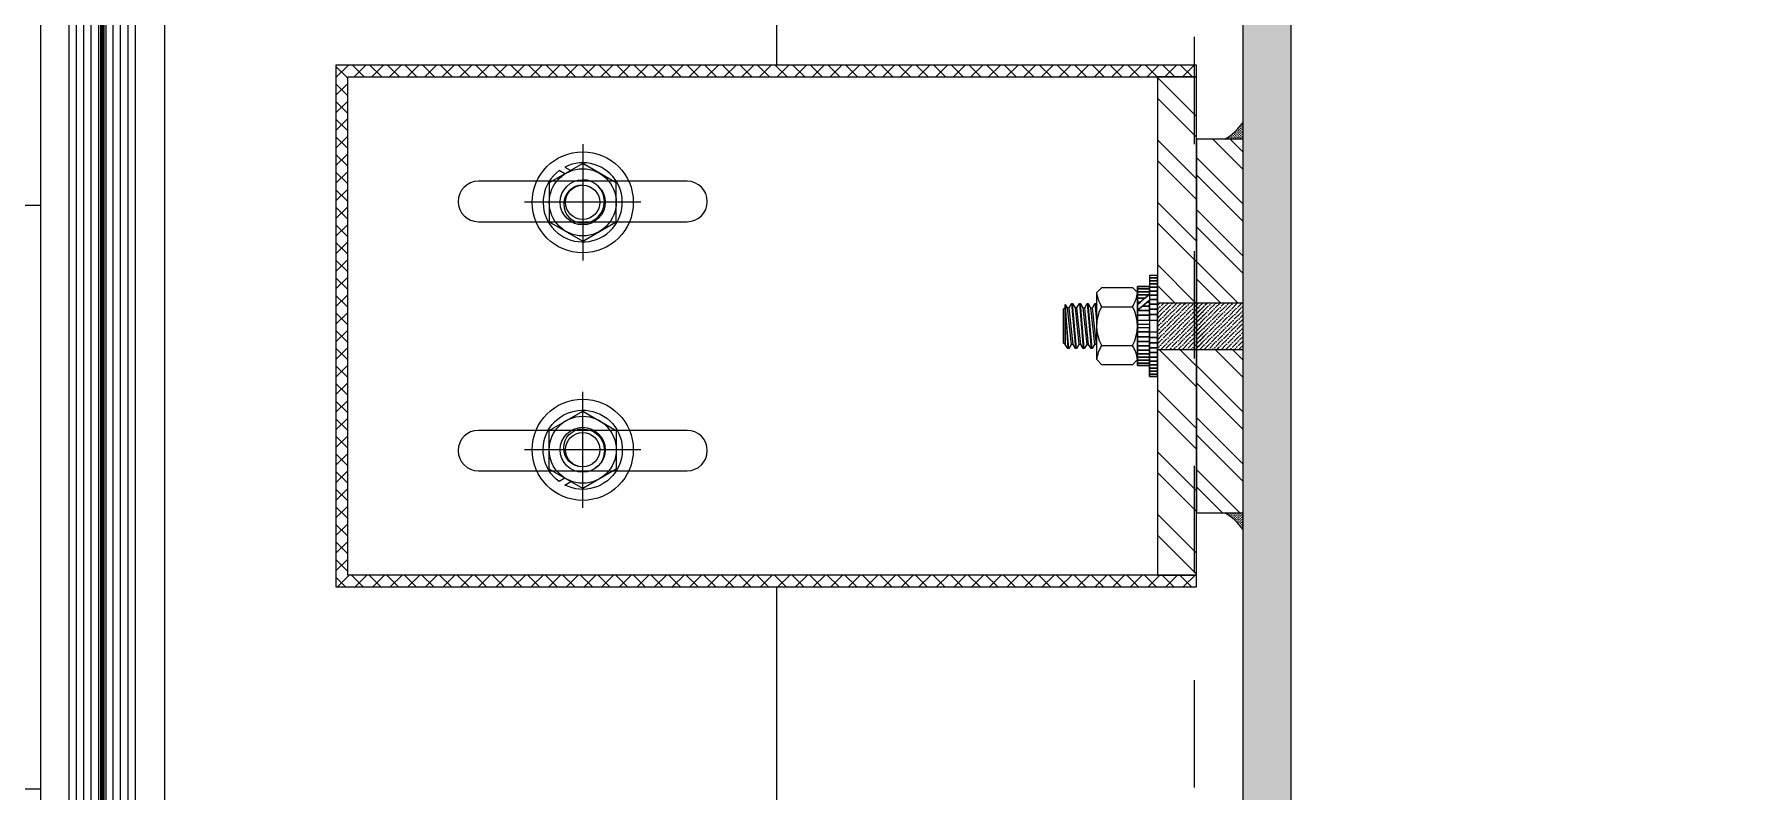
# Model space of a CAD drawing. Header units: millimetres. Extents: x -101 to 3415, y -52 to 1366.
# Drawn here: x 226.259 to 227.843, y 128.765 to 129.471 of the extents above; entities that cross this region are included whole.
import ezdxf

# ---------------------------------------------------------------- set-up
doc = ezdxf.new("R2010")
doc.units = ezdxf.units.MM
doc.set_wipeout_variables(frame=1)
doc.linetypes.add('OCULTA2', pattern=[0.30000000000000004, 0.2, -0.1])
doc.layers.add('00_ARQ', color=8, linetype='Continuous')
doc.layers.add('A-ESTRUCTURA', color=6, linetype='Continuous')

# ---------------------------------------------------------------- blocks, each defined once
blk = doc.blocks.new('A$C4DC86443')
at = {"layer": 'A-ESTRUCTURA', "color": 8, "linetype": 'OCULTA2', "ltscale": 0.1}
blk.add_lwpolyline([(0.004850000000004684, -0.3530000000000101), (0.004850000000004684, -0.05300000000001009), (0.0148500000000098, -0.05300000000001009), (0.0148500000000098, -0.3530000000000101)], close=True, dxfattribs=at)

msp = doc.modelspace()

# ---------------------------------------------------------------- hatches: boundary and pattern name
at = {"layer": '00_ARQ'}
h = msp.add_hatch(dxfattribs=at)
h.set_pattern_fill('PLASTI', color=9, scale=0.2286459215875386)
h.set_pattern_definition([(0, (-3488.395460651146, -6.623347380706074), (0, 1.451901602080869), []), (0, (-3488.395460651146, -6.441859680445821), (0, 1.451901602080869), []), (0, (-3488.395460651146, -6.260371980186391), (0, 1.451901602080869), []), (0, (-3488.395460651146, -5.715908879404809), (0, 1.451901602080869), [])])
edge = h.paths.add_edge_path()
edge.add_line((226.264863185037, 169.1230504401843), (226.2648633632448, 80.53740597466133))
edge.add_line((226.2648633632448, 80.53740597466133), (213.917933543058, 80.53740597434918))
edge.add_line((213.917933543058, 80.53740597434918), (213.9179334248256, 179.9983814496445))
edge.add_line((213.9179334248256, 179.9983814496445), (255.1870279724881, 179.9983814496445))
edge.add_line((255.1870279724881, 179.9983814496445), (255.1870279724881, 163.5358751338373))
edge.add_line((255.1870279724881, 163.5358751338373), (242.2387789263361, 163.535875095341))
edge.add_line((242.2387789263361, 163.535875095341), (242.2387789263361, 175.3340046492597))
edge.add_line((242.2387789263361, 175.3340046492597), (234.0075257491843, 175.3340046492588))
edge.add_line((234.0075257491843, 175.3340046492588), (234.0075257491843, 163.535875095341))
edge.add_line((234.0075257491843, 163.535875095341), (227.23491947146, 163.5358742858918))
edge.add_line((227.23491947146, 163.5358742858918), (227.2349194471125, 163.7409483788618))
edge.add_line((227.2349194471125, 163.7409483788618), (226.9508009497627, 163.7409483788972))
edge.add_line((226.9508009497627, 163.7409483788972), (226.9508009497627, 169.1157337706937))
edge.add_line((226.9508009497627, 169.1157337706937), (227.002392721976, 169.1157337706937))
edge.add_arc((227.0023927219756, 169.1111608522638), 0.004572918429943229, 38.45059877829539, 89.99999999501449, ccw=False)
edge.add_line((227.0059739783809, 169.1140044741666), (227.1182459832772, 168.9099982576534))
edge.add_arc((227.1212533024272, 168.9116532942308), 0.003432654154160998, 208.8255805424185, 279.6250182301404)
edge.add_line((227.1218272396837, 168.9082689611255), (227.1886321916629, 168.9082689611255))
edge.add_line((227.1886321916629, 168.9082689611255), (227.1886321916629, 168.9155856306161))
edge.add_line((227.1886321916629, 168.9155856306161), (227.1253602710277, 168.9155856306161))
edge.add_arc((227.1253602710269, 168.9201585490485), 0.004572918432387496, 218.450598806381, 270.00000000997096, ccw=False)
edge.add_line((227.1217790146211, 168.9173149271424), (227.0095070097232, 169.1213211436581))
edge.add_arc((227.0064996905765, 169.119666107083), 0.003432654150171312, 28.82558053358185, 99.62501824054763)
edge.add_line((227.00592575332, 169.1230504401843), (226.264863185037, 169.1230504396803))
h = msp.add_hatch(dxfattribs=at)
h.set_pattern_fill('ANSI37', color=9, scale=0.003658334745314089, style=0)
h.set_pattern_definition([(135, (380.0747365390946, 132.6966459725837), (0.0082131957473817, 0.008213195747381698), []), (44.99999999999999, (380.0747365390946, 132.6966459725837), (0.008213195747381705, -0.008213195747381698), [])])
h.paths.add_polyline_path([(227.3423570905195, 128.9667863614877), (226.5512278571439, 128.9667864356603), (226.5512278571439, 129.4313949483158), (227.3423570905195, 129.4313948741424), (227.3423570905195, 129.4423698783783), (226.540252852908, 129.4423699525518), (226.540252852908, 128.9558114314244), (227.3423570905195, 128.955811357251)])
h = msp.add_hatch(dxfattribs=at)
h.set_pattern_fill('ANSI32', color=9, scale=0.1097500423594233, style=0)
h.set_pattern_definition([(135, (413.1507298402465, 116.0439295978184), (0.02910187469544715, 0.02910187469544714), []), (135, (413.1313285904835, 116.0439295978184), (0.02910187469544715, 0.02910187469544714), [])])
h.paths.add_polyline_path([(227.3423570905195, 129.4081644485098), (227.3423570905195, 129.4313948741423), (227.3060023889889, 129.4313948741423), (227.3060023889889, 129.22085770955), (227.3423570905195, 129.22085770955)])
h.paths.add_polyline_path([(227.3423570905195, 129.1773235260807), (227.3060023889889, 129.1773235260807), (227.3060023889889, 128.9667863614876), (227.3423570905195, 128.9667863614876)])
h = msp.add_hatch(dxfattribs=at)
h.set_pattern_fill('CROSS', color=9, scale=0.004572918431642634, style=0)
h.set_pattern_definition([(180, (404.2459032723763, 140.1617248011453), (-0.001143229607910659, -0.001143229607910658), [0.0005716148039553293, -0.001714844411865989]), (270, (404.2456174649728, 140.1620106085471), (0.001143229607910659, -0.001143229607910658), [0.0005716148039553291, -0.001714844411865987])])
edge = h.paths.add_edge_path()
edge.add_line((227.3859141385803, 129.3733188100607), (227.3689753547966, 129.3733188100607))
edge.add_ellipse((227.3405983181647, 129.4209986169475), major_axis=(-0.03923404256973564, 0.03923404256973564), ratio=0.9999999999769187, start_angle=165.7593469644636, end_angle=189.7575267946507)
edge.add_line((227.3859141385803, 129.3889814869569), (227.3859141385803, 129.3733188100607))
h = msp.add_hatch(dxfattribs=at)
h.set_pattern_fill('ANSI32', color=9, scale=0.0914583686328527, style=0)
h.set_pattern_definition([(135, (404.2459032723763, 118.2364564344846), (0.02425156224620593, 0.02425156224620593), []), (135, (404.2297355642387, 118.2364564344846), (0.02425156224620593, 0.02425156224620593), [])])
h.paths.add_polyline_path([(227.3859141385803, 129.3733188100607), (227.3423570905195, 129.3733188100607), (227.3423570905195, 129.22085770955), (227.3859141385803, 129.22085770955)])
h.paths.add_polyline_path([(227.3859141385803, 129.1773235260807), (227.3423570905195, 129.1773235260807), (227.3423570905195, 129.0248624255692), (227.3859141385803, 129.0248624255692)])
h = msp.add_hatch(dxfattribs=at)
h.set_pattern_fill('ANSI36', color=9, scale=0.02286459215821317, angle=90, style=0)
h.set_pattern_definition([(44.99999999999999, (398.205017452465, 99.4077723330109), (0.005557649681422194, 0.001515722640387871), [0.007145185049441615, -0.001429037009888323, 0, -0.001429037009888323])])
h.paths.add_polyline_path([(227.3495594370481, 129.1773235260807), (227.3495594370481, 129.22085770955), (227.3060023889889, 129.22085770955), (227.3060023889889, 129.1773235260807)])
h = msp.add_hatch(dxfattribs=at)
h.set_pattern_fill('ANSI36', color=9, scale=0.02286459215821317, angle=90, style=0)
h.set_pattern_definition([(44.99999999999999, (398.1686627509345, 99.4077723330109), (0.005557649681422194, 0.001515722640387871), [0.007145185049441615, -0.001429037009888323, 0, -0.001429037009888323])])
h.paths.add_polyline_path([(227.3859141385803, 129.1773235260807), (227.3859141385803, 129.22085770955), (227.3423570905195, 129.22085770955), (227.3423570905195, 129.1773235260807)])
h = msp.add_hatch(dxfattribs=at)
h.set_pattern_fill('CROSS', color=9, scale=0.004572918431642634, style=0)
h.set_pattern_definition([(180, (404.2459032723763, 118.2364564344846), (-0.001143229607910659, 0.001143229607910658), [0.0005716148039553293, -0.001714844411865989]), (90, (404.2456174649728, 118.2361706270828), (0.001143229607910659, 0.001143229607910658), [0.0005716148039553291, -0.001714844411865987])])
edge = h.paths.add_edge_path()
edge.add_line((227.3859141385803, 129.009199748673), (227.3859141385803, 129.0248624255692))
edge.add_line((227.3859141385803, 129.0248624255692), (227.3689753547966, 129.0248624255692))
edge.add_ellipse((227.3405983181647, 128.9771826186832), major_axis=(0.03923404256973564, 0.03923404256973564), ratio=0.9999999999769187, start_angle=350.24247320534926, end_angle=374.24065303553647, ccw=False)

# ---------------------------------------------------------------- linework, layer by layer
at = {"layer": '00_ARQ', "color": 9}
for p, q in [((227.3060023889889, 129.2208577095501), (227.3859141385803, 129.2208577095501)), ((227.3060023889889, 129.17732352608), (227.3859141385803, 129.17732352608))]:
    msp.add_line(p, q, dxfattribs=at)
for points in [[(226.264863185037, 169.1230504401843), (226.2648633632448, 80.53740597466133)], [(226.3808294030013, 127.7505987841591), (226.380829403003, 130.6185254744415), (226.9508009497989, 130.6185254744415), (226.9508009497989, 129.4423699525559)], [(226.2914715087929, 127.7505987841591), (226.2914715087929, 130.5821707980005), (226.3189090109687, 130.5821707980005), (226.3189090109687, 127.7505987841591)], [(226.2983308843368, 127.7505987841591), (226.2983308843368, 130.5821707980005)], [(226.3051902598808, 127.7505987841591), (226.3051902598808, 130.5821707980005)], [(226.3120496354247, 127.7505987841591), (226.3120496354263, 130.5821707980005)], [(226.3532973491598, 127.7505987841591), (226.3532973491615, 130.5821707980005), (226.3258598469857, 130.5821707980005), (226.3258598469857, 127.7505987841591)], [(226.3327192225313, 127.7505987841591), (226.3327192225313, 130.5821707980005)], [(226.3395785980736, 127.7505987841591), (226.3395785980736, 130.5821707980005)], [(226.3464379736175, 127.7505987841591), (226.3464379736191, 130.5821707980005)], [(226.7702863519791, 129.368583847082), (226.7702863519791, 129.2603300636326)], [(226.8244132437037, 129.3144569553573), (226.716159460256, 129.3144569553573)], [(227.2201151497194, 129.2192974122565), (227.2223837459718, 129.1780979585783)], [(227.2232911844734, 129.1780979585783), (227.2201151497194, 129.2192974122565)], [(227.2260134999782, 129.2200832770518), (227.2296432539814, 129.1780979585783)], [(227.230550692483, 129.1780979585783), (227.2269209384782, 129.2200832770518)], [(227.2332730079862, 129.2200832770518), (227.2369027619926, 129.1780979585783)], [(227.2378102004942, 129.1780979585783), (227.2341804464894, 129.2200832770518)], [(227.2405325159974, 129.2200832770518), (227.2441622700038, 129.1780979585783)], [(227.2450697085038, 129.1780979585783), (227.241439954499, 129.2200832770518)], [(227.2494217835567, 129.1815620505922), (227.2491531817594, 129.1820272825507), (227.2455234277546, 129.2161539530785), (227.247792024007, 129.2200832770518), (227.2486994625102, 129.2200832770518), (227.2494217835567, 129.218832180298)], [(227.247792024007, 129.2200832770518), (227.2494217835567, 129.2012318690567)], [(227.2494217835567, 129.2117281986747), (227.2486994625102, 129.2200832770518)], [(227.2542572775271, 129.217136926996), (227.2826987066391, 129.217136926996)], [(227.2237449037242, 129.2161539530785), (227.221930026721, 129.2161539530785)], [(227.2310044117338, 129.2161539530785), (227.2291895347322, 129.2161539530785)], [(227.2364490427418, 129.2161539530785), (227.238263919745, 129.2161539530785)], [(227.2437085507514, 129.2161539530785), (227.2455234277546, 129.2161539530785)], [(227.227374657729, 129.1820272825507), (227.2255597807258, 129.1820272825507)], [(227.2346341657402, 129.1820272825507), (227.232819288737, 129.1820272825507)], [(227.2400787967482, 129.1820272825507), (227.2418936737498, 129.1820272825507)], [(227.2491531817594, 129.1820272825507), (227.2473383047578, 129.1820272825507)], [(227.2542572775271, 129.1810443086341), (227.2826987066391, 129.1810443086341)], [(226.7702863519791, 129.0295975368942), (226.7702863519791, 129.1378513203436)], [(226.8244132437037, 129.0837244286189), (226.716159460256, 129.0837244286189)], [(226.9508009497989, 128.9558114135661), (226.9508009504693, 127.7505211441212)]]:
    msp.add_lwpolyline(points, dxfattribs=at)
at = {"layer": '00_ARQ', "color": 9, "const_width": 0.004572918431750771}
msp.add_lwpolyline([(226.3224731205188, 127.7505987841591), (226.3224731205204, 130.5788756051004)], dxfattribs=at)
at = {"layer": '00_ARQ', "color": 9}
for points in [[(227.3423570905195, 128.9667863614877), (226.5512278571439, 128.9667864356603), (226.5512278571439, 129.4313949483158), (227.3423570905195, 129.4313948741424), (227.3423570905195, 129.4423698783783), (226.540252852908, 129.4423699525518), (226.540252852908, 128.9558114314244), (227.3423570905195, 128.955811357251)], [(226.5512278571439, 129.4313949483158), (227.3060023889889, 129.4313948741424), (227.3060023889889, 128.9667863614877), (226.5512278571439, 128.9667864356603)], [(227.3423570905195, 129.4313948741424), (227.3060023889889, 129.4313948741424), (227.3060023889889, 128.9667863614877), (227.3423570905195, 128.9667863614877)], [(227.3423570905195, 129.0248624255693), (227.3859141385803, 129.0248624255693), (227.3859141385803, 129.3733188100608), (227.3423570905195, 129.3733188100608)], [(226.7702863519791, 129.3505495737193), (226.7390292275891, 129.3325032645383), (226.7390292275891, 129.2964106461763), (226.7702863519791, 129.2783643369953), (226.8015434763705, 129.2964106461763), (226.8015434763705, 129.3325032645383)], [(227.2826987066391, 129.1629979994522), (227.2542572775271, 129.1629979994522), (227.2494217835567, 129.1678334934243), (227.2494217835567, 129.2303477422049), (227.2542572775271, 129.2351832361771), (227.2826987066391, 129.2351832361771), (227.2875342006096, 129.2303477422049), (227.2875342006096, 129.1678334934243)], [(227.2875342006096, 129.1621943832341), (227.2875342006096, 129.235986852396), (227.2984525006572, 129.235986852396), (227.2984525006572, 129.2286103271284), (227.2875342006096, 129.2192542267435), (227.2875342006096, 129.2138221592486), (227.2984525006572, 129.2231782596327), (227.2984525006572, 129.1621943832341)], [(227.2984525006572, 129.235986852396), (227.2875342006096, 129.235986852396), (227.2875342006096, 129.2336638098322), (227.2984525006572, 129.2336638098322)], [(227.2984525006572, 129.2336638098322), (227.2875342006096, 129.2336638098322), (227.2875342006096, 129.2310503869486), (227.2984525006572, 129.2310503869486)], [(227.2984525006572, 129.2462483818491), (227.2984525006572, 129.151932853781), (227.3060023889889, 129.151932853781), (227.3060023889889, 129.2462483818491)], [(227.2984525006572, 129.2439253392861), (227.3060023889889, 129.2439253392861), (227.3060023889889, 129.2462483818491), (227.2984525006572, 129.2462483818491)], [(227.2984525006572, 129.2413119164025), (227.3060023889889, 129.2413119164025), (227.3060023889889, 129.2439253392861), (227.2984525006572, 129.2439253392861)], [(227.2984525006572, 129.2384081131983), (227.3060023889889, 129.2384081131983), (227.3060023889889, 129.2413119164025), (227.2984525006572, 129.2413119164025)], [(227.2984525006572, 129.2352139296736), (227.3060023889889, 129.2352139296736), (227.3060023889889, 129.2384081131983), (227.2984525006572, 129.2384081131983)], [(227.2984525006572, 129.2317293658291), (227.3060023889889, 129.2317293658291), (227.3060023889889, 129.2352139296736), (227.2984525006572, 129.2352139296736)], [(227.2201151497194, 129.2192974122565), (227.221930026721, 129.2161539530785), (227.2255597807258, 129.1820272825507), (227.2232911844734, 129.1780979585783), (227.2223837459718, 129.1780979585783), (227.2201151497194, 129.1820272825507)], [(227.230550692483, 129.1780979585783), (227.2296432539814, 129.1780979585783), (227.227374657729, 129.1820272825507), (227.2237449037242, 129.2161539530785), (227.2260134999782, 129.2200832770518), (227.2269209384782, 129.2200832770518), (227.2291895347322, 129.2161539530785), (227.232819288737, 129.1820272825507)], [(227.2378102004942, 129.1780979585783), (227.2369027619926, 129.1780979585783), (227.2346341657402, 129.1820272825507), (227.2310044117338, 129.2161539530785), (227.2332730079862, 129.2200832770518), (227.2341804464894, 129.2200832770518), (227.2364490427418, 129.2161539530785), (227.2400787967482, 129.1820272825507)], [(227.2450697085038, 129.1780979585783), (227.2441622700038, 129.1780979585783), (227.2418936737498, 129.1820272825507), (227.238263919745, 129.2161539530785), (227.2405325159974, 129.2200832770518), (227.241439954499, 129.2200832770518), (227.2437085507514, 129.2161539530785), (227.2473383047578, 129.1820272825507)], [(227.2984525006572, 129.2310503869486), (227.2875342006096, 129.2310503869486), (227.2875342006096, 129.2281465837444), (227.2979113254659, 129.2281465837444), (227.2984525006572, 129.2286103271284)], [(227.2979113254659, 129.2281465837444), (227.2875342006096, 129.2281465837444), (227.2875342006096, 129.2249524002205), (227.2941838051668, 129.2249524002205)], [(227.2941838051668, 129.2249524002205), (227.2875342006096, 129.2249524002205), (227.2875342006096, 129.2214678363752), (227.290117419382, 129.2214678363752)], [(227.290117419382, 129.2214678363752), (227.2875342006096, 129.2214678363752), (227.2875342006096, 129.2192542267435)], [(227.2984525006572, 129.2176928922101), (227.2920512346441, 129.2176928922101), (227.2875342006096, 129.2138221592486), (227.2875342006096, 129.2136275677244), (227.2984525006572, 129.2136275677244)], [(227.2984525006572, 129.2214678363752), (227.2964564859112, 129.2214678363752), (227.2920512346441, 129.2176928922101), (227.2984525006572, 129.2176928922101)], [(227.2984525006572, 129.2231782596327), (227.2964564859112, 129.2214678363752), (227.2984525006572, 129.2214678363752)], [(227.2984525006572, 129.2279544216632), (227.3060023889889, 129.2279544216632), (227.3060023889889, 129.2317293658291), (227.2984525006572, 129.2317293658291)], [(227.2984525006572, 129.2238890971775), (227.3060023889889, 129.2238890971775), (227.3060023889889, 129.2279544216632), (227.2984525006572, 129.2279544216632)], [(227.2984525006572, 129.2195333923713), (227.3060023889889, 129.2195333923713), (227.3060023889889, 129.2238890971775), (227.2984525006572, 129.2238890971775)], [(227.2984525006572, 129.2148873072445), (227.3060023889889, 129.2148873072445), (227.3060023889889, 129.2195333923713), (227.2984525006572, 129.2195333923713)], [(227.2201151497194, 129.1820272825507), (227.2183002727162, 129.183075102277), (227.2183002727162, 129.2151061333531), (227.2201151497194, 129.2161539530785)], [(227.2984525006572, 129.2136275677244), (227.2875342006096, 129.2136275677244), (227.2875342006096, 129.2092718629173), (227.2984525006572, 129.2092718629173)], [(227.2984525006572, 129.2092718629173), (227.2875342006096, 129.2092718629173), (227.2875342006096, 129.2046257777914), (227.2984525006572, 129.2046257777914)], [(227.2984525006572, 129.2006315177558), (227.2875342006096, 129.2006315177558), (227.2875342006096, 129.2046257777914), (227.2984525006572, 129.2046257777914)], [(227.2984525006572, 129.2098927657347), (227.3060023889889, 129.2098927657347), (227.3060023889889, 129.2148873072445), (227.2984525006572, 129.2148873072445)], [(227.2984525006572, 129.204549767838), (227.3060023889889, 129.204549767838), (227.3060023889889, 129.2098927657347), (227.2984525006572, 129.2098927657347)], [(227.2984525006572, 129.1975497178743), (227.2875342006096, 129.1975497178743), (227.2875342006096, 129.1935554578387), (227.2984525006572, 129.1935554578387)], [(227.2984525006572, 129.1935554578387), (227.2875342006096, 129.1935554578387), (227.2875342006096, 129.1889093727119), (227.2984525006572, 129.1889093727119)], [(227.2984525006572, 129.1889093727119), (227.2875342006096, 129.1889093727119), (227.2875342006096, 129.1845536679056), (227.2984525006572, 129.1845536679056)], [(227.2984525006572, 129.1936314677912), (227.3060023889889, 129.1936314677912), (227.3060023889889, 129.1882884698954), (227.2984525006572, 129.1882884698954)], [(227.2984525006572, 129.1882884698954), (227.3060023889889, 129.1882884698954), (227.3060023889889, 129.183293928384), (227.2984525006572, 129.183293928384)], [(227.2984525006572, 129.1845536679056), (227.2875342006096, 129.1845536679056), (227.2875342006096, 129.18048834342), (227.2984525006572, 129.18048834342)], [(227.2984525006572, 129.18048834342), (227.2875342006096, 129.18048834342), (227.2875342006096, 129.1767133992549), (227.2984525006572, 129.1767133992549)], [(227.2984525006572, 129.1767133992549), (227.2875342006096, 129.1767133992549), (227.2875342006096, 129.1732288354096), (227.2984525006572, 129.1732288354096)], [(227.2984525006572, 129.1732288354096), (227.2875342006096, 129.1732288354096), (227.2875342006096, 129.1700346518857), (227.2984525006572, 129.1700346518857)], [(227.2984525006572, 129.1700346518857), (227.2875342006096, 129.1700346518857), (227.2875342006096, 129.1671308486807), (227.2984525006572, 129.1671308486807)], [(227.2984525006572, 129.183293928384), (227.3060023889889, 129.183293928384), (227.3060023889889, 129.178647843258), (227.2984525006572, 129.178647843258)], [(227.2984525006572, 129.178647843258), (227.3060023889889, 129.178647843258), (227.3060023889889, 129.1742921384517), (227.2984525006572, 129.1742921384517)], [(227.2984525006572, 129.1742921384517), (227.3060023889889, 129.1742921384517), (227.3060023889889, 129.1702268139661), (227.2984525006572, 129.1702268139661)], [(227.2984525006572, 129.1702268139661), (227.3060023889889, 129.1702268139661), (227.3060023889889, 129.166451869801), (227.2984525006572, 129.166451869801)], [(227.2984525006572, 129.1671308486807), (227.2875342006096, 129.1671308486807), (227.2875342006096, 129.1645174257979), (227.2984525006572, 129.1645174257979)], [(227.2984525006572, 129.1645174257979), (227.2875342006096, 129.1645174257979), (227.2875342006096, 129.1621943832341), (227.2984525006572, 129.1621943832341)], [(227.2984525006572, 129.166451869801), (227.3060023889889, 129.166451869801), (227.3060023889889, 129.1629673059565), (227.2984525006572, 129.1629673059565)], [(227.2984525006572, 129.1629673059565), (227.3060023889889, 129.1629673059565), (227.3060023889889, 129.1597731224309), (227.2984525006572, 129.1597731224309)], [(227.2984525006572, 129.1597731224309), (227.3060023889889, 129.1597731224309), (227.3060023889889, 129.1568693192276), (227.2984525006572, 129.1568693192276)], [(227.2984525006572, 129.1568693192276), (227.3060023889889, 129.1568693192276), (227.3060023889889, 129.154255896344), (227.2984525006572, 129.154255896344)], [(227.2984525006572, 129.154255896344), (227.3060023889889, 129.154255896344), (227.3060023889889, 129.151932853781), (227.2984525006572, 129.151932853781)], [(226.7702863519791, 129.0476318102569), (226.7390292275891, 129.0656781194379), (226.7390292275891, 129.1017707377999), (226.7702863519791, 129.1198170469809), (226.8015434763705, 129.1017707377999), (226.8015434763705, 129.0656781194379)]]:
    msp.add_lwpolyline(points, close=True, dxfattribs=at)
for points in [[(226.7537607690235, 129.34100852395), (226.7483564684137, 129.3441286983629, 23.87329820484328), (226.7536086581146, 129.3473687564856), (226.7591928365175, 129.3441447295817)], [(226.6730089446436, 129.2963680993255), (226.8675637593177, 129.2963680993255, 0.9999999999999999), (226.8675637593177, 129.3341175409788), (226.6730089446436, 129.3341175409788, 0.9999999999999999)], [(226.7537607690235, 129.0571728600254), (226.7483564684137, 129.0540526856141, -23.87329820484328), (226.7536086581146, 129.0508126274897), (226.7591928365175, 129.0540366543953)], [(226.6730089446436, 129.0640638429982), (226.8675637593177, 129.0640638429982, 0.9999999999999999), (226.8675637593177, 129.1018132846506), (226.6730089446436, 129.1018132846506, 0.9999999999999999)]]:
    msp.add_lwpolyline(points, format="xyb", close=True, dxfattribs=at)
for points in [[(226.7702863519791, 129.3304724708945, 0.9999999999999999), (226.7702863519791, 129.2950360257095, 0.9999999999999999), (226.7702863519791, 129.3354496145932)], [(227.2494217835567, 129.1678334934243, -0.1008893896323656), (227.2542572775271, 129.1810443086341, -0.2679491924311807), (227.2542572775271, 129.217136926996, -0.1008893896323659), (227.2494217835567, 129.2303477422049)], [(227.2875342006096, 129.1678334934243, 0.1008893896323656), (227.2826987066391, 129.1810443086341, 0.2679491924311807), (227.2826987066391, 129.217136926996, 0.1008893896323659), (227.2875342006096, 129.2303477422049)], [(226.7702863519791, 129.0677089130808, -0.9999999999999999), (226.7702863519791, 129.1031453582658, -0.9999999999999999), (226.7702863519791, 129.0627317693821)]]:
    msp.add_lwpolyline(points, format="xyb", dxfattribs=at)
for centre, radius in [((226.7702863519791, 129.3144569553573), 0.04715776403447274), ((226.7702863519791, 129.3144569553573), 0.03125712439058454), ((226.7702863519791, 129.3144569553573), 0.02099265923621985), ((226.7702863519791, 129.3144569553573), 0.0160155155378469), ((226.7702863519791, 129.0837244286189), 0.04715776403447274), ((226.7702863519791, 129.0837244286189), 0.03125712439058454), ((226.7702863519791, 129.0837244286189), 0.02099265923621985), ((226.7702863519791, 129.0837244286189), 0.0160155155378469)]:
    msp.add_circle(centre, radius, dxfattribs=at)
for centre, start, end in [((227.3405983181647, 129.4209986169468), 300.7593469651131, 324.7575267936352), ((227.3405983181647, 128.9771826186825), 35.24247320636484, 59.24065303488691)]:
    msp.add_arc(centre, 0.05548531510910371, start, end, dxfattribs=at)

# ---------------------------------------------------------------- block references
at = {"layer": '00_ARQ', "color": 9, "extrusion": (0, 0, -1), "xscale": 4.572918431750428, "yscale": 4.572918431750428, "zscale": -4.572918431750772}
msp.add_blockref('A$C4DC86443', (-227.4080927935198, 129.9112058661739), dxfattribs=at)

# ---------------------------------------------------------------- next in the draw order: wipeouts: each hides what was drawn before it
at = {"color": 9, "ltscale": 2}
msp.add_wipeout([(228.32267647986845, 129.83803917126556), (228.32267647986845, 128.9234554849154), (227.81965545237586, 128.9234554849154), (227.81965545237586, 128.0957572487685), (227.55700805345245, 128.09575724876845), (227.4302714479123, 128.2545042833327), (227.4302714479123, 129.71130256572542), (227.55700805345245, 129.83803917126556)], dxfattribs=at).dxf.layer = '00_ARQ'

# ---------------------------------------------------------------- next in the draw order: hatches: boundary and pattern name
at = {"layer": '00_ARQ'}
h = msp.add_hatch(color=9, dxfattribs=at)
edge = h.paths.add_edge_path()
edge.add_line((227.4302714479123, 129.711302565725), (227.4302714479123, 128.2545042833305))
edge.add_arc((227.5877235092371, 128.250243074311), 0.1575097124552148, 178.4497522054892, 258.7548825866902)
edge.add_line((227.5570080534536, 128.0957572487679), (227.8196554523776, 128.0957572487679))
edge.add_line((227.8196554523776, 128.0957572487679), (227.8196554523776, 128.0225905538602))
edge.add_line((227.8196554523776, 128.0225905538602), (226.9965301346604, 128.0225905538602))
edge.add_line((226.9965301346604, 128.0225905538602), (226.9965301346604, 128.0957572487679))
edge.add_line((226.9965301346604, 128.0957572487679), (227.2591775335859, 128.0957572487679))
edge.add_arc((227.2284620778016, 128.25024307431), 0.157509712454441, 281.2451174136602, 361.5502477948597)
edge.add_line((227.3859141391256, 128.2545042833305), (227.3859141391256, 129.711302565725))
edge.add_arc((227.2591775335855, 129.7113025657254), 0.1267366055400601, 359.999999999833, 449.9999999998329)
edge.add_line((227.2591775335859, 129.8380391712655), (226.9965301346604, 129.8380391712655))
edge.add_line((226.9965301346604, 129.8380391712655), (226.9965301346604, 129.9112058661739))
edge.add_line((226.9965301346604, 129.9112058661739), (227.8196554523776, 129.9112058661739))
edge.add_line((227.8196554523776, 129.9112058661739), (227.8196554523776, 129.8380391712655))
edge.add_line((227.8196554523776, 129.8380391712655), (227.5570080534536, 129.8380391712655))
edge.add_arc((227.5570080534532, 129.7113025657246), 0.1267366055408559, 89.99999999980727, 179.9999999998073)

# ---------------------------------------------------------------- next in the draw order: linework, layer by layer
at = {"layer": '00_ARQ', "color": 9}
for points in [[(226.3790762395424, 144.182242501336, -2.393763305771752e-12), (226.2666008940384, 144.182242501336, 0.4142135620982981)], [(226.3808139485421, 127.6939512683729), (226.3808139485421, 127.7179984380319, 0.4142135623766002), (226.3790762395424, 127.7197361470333, -2.393763305771752e-12), (226.2666008940384, 127.7197361470333, 0.4142135620982981), (226.264863185037, 127.7179984380319)]]:
    msp.add_lwpolyline(points, format="xyb", dxfattribs=at)
msp.add_lwpolyline([(227.4302714479123, 129.711302565725), (227.4302714479123, 128.2545042833305, 0.3654787225960788), (227.5570080534536, 128.0957572487679), (227.8196554523776, 128.0957572487679), (227.8196554523776, 128.0225905538602), (226.9965301346604, 128.0225905538602), (226.9965301346604, 128.0957572487679), (227.2591775335859, 128.0957572487679, 0.3654787225960811), (227.3859141391256, 128.2545042833305), (227.3859141391256, 129.711302565725, 0.414213562373095), (227.2591775335859, 129.8380391712655), (226.9965301346604, 129.8380391712655), (226.9965301346604, 129.9112058661739), (227.8196554523776, 129.9112058661739), (227.8196554523776, 129.8380391712655), (227.5570080534536, 129.8380391712655, 0.414213562373095)], format="xyb", close=True, dxfattribs=at)

doc.saveas('drawing.dxf')
